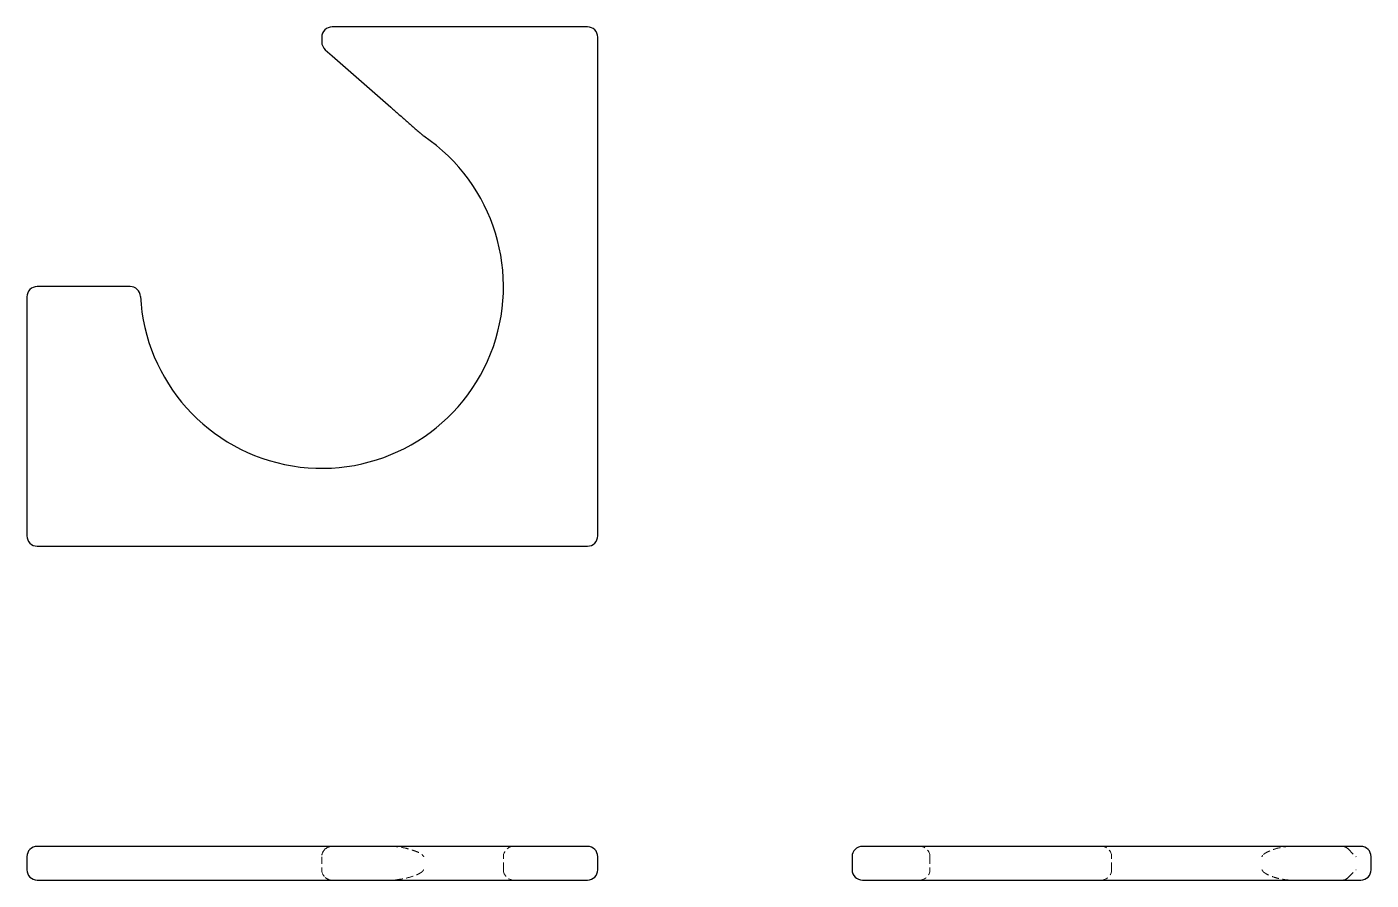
# Model space of a CAD drawing. Header units: millimetres. Extents: x 33 to 268, y 54 to 203.
import ezdxf

# ---------------------------------------------------------------- set-up
doc = ezdxf.new("R2010")
doc.units = ezdxf.units.MM
doc.linetypes.add('HIDDEN', pattern=[1.905, 1.27, -0.635])

msp = doc.modelspace()

# ---------------------------------------------------------------- linework, layer by layer
at = {"color": 7, "linetype": 'Continuous', "lineweight": 25}
for p, q in [((131.18, 203.45), (86.47, 203.45)), ((84.66, 201.64), (84.66, 200.81)), ((133, 114.36), (133, 201.64)), ((85.27, 199.44), (86.47, 198.39)), ((86.47, 198.39), (96.72, 189.4)), ((51.07, 158), (34.82, 158)), ((33, 156.18), (33, 114.36)), ((34.82, 112.55), (131.18, 112.55)), ((131.18, 59.99), (34.82, 59.99)), ((266.64, 59.99), (179.36, 59.99)), ((33, 58.17), (33, 55.9)), ((133, 55.9), (133, 58.17)), ((177.55, 58.17), (177.55, 55.9)), ((268.45, 55.9), (268.45, 58.17)), ((34.82, 54.08), (131.18, 54.08)), ((179.36, 54.08), (266.64, 54.08))]:
    msp.add_line(p, q, dxfattribs=at)
at = {"color": 7, "linetype": 'HIDDEN', "lineweight": 18}
for p, q in [((264.44, 59.54), (265.81, 58.17)), ((84.66, 58.17), (84.66, 55.9)), ((116.47, 55.9), (116.47, 58.17)), ((191.18, 58.17), (191.18, 55.9)), ((223, 55.9), (223, 58.17)), ((264.44, 54.53), (265.81, 55.9))]:
    msp.add_line(p, q, dxfattribs=at)
at = {"color": 7, "linetype": 'Continuous', "lineweight": 25}
for centre, radius, start, end in [((86.47, 201.64), 1.82, 90, 180), ((131.18, 201.64), 1.82, 0, 90), ((86.47, 200.81), 1.82, 180, 228.7309), ((84.66, 158), 31.82, 183.0986, 55.848), ((34.82, 156.18), 1.82, 90, 180), ((51.07, 156.18), 1.82, 3.0986, 90), ((34.82, 114.36), 1.82, 180, 270), ((131.18, 114.36), 1.82, 270, 0), ((34.82, 58.17), 1.82, 90, 180), ((131.18, 58.17), 1.82, 0, 90), ((179.36, 58.17), 1.82, 90, 180), ((266.64, 58.17), 1.82, 0, 90), ((34.82, 55.9), 1.82, 180, 270), ((131.18, 55.9), 1.82, 270, 0), ((179.36, 55.9), 1.82, 180, 270), ((266.64, 55.9), 1.82, 270, 0)]:
    msp.add_arc(centre, radius, start, end, dxfattribs=at)
at = {"color": 7, "linetype": 'HIDDEN', "lineweight": 18}
for centre, start, end in [((86.47, 58.17), 131.2691, 180), ((86.47, 58.17), 90, 131.2691), ((118.29, 58.17), 90, 180), ((189.36, 58.17), 0, 90), ((221.18, 58.17), 0, 90), ((86.47, 55.9), 180, 228.7309), ((86.47, 55.9), 228.7309, 270), ((118.29, 55.9), 180, 270), ((189.36, 55.9), 270, 0), ((221.18, 55.9), 270, 0)]:
    msp.add_arc(centre, 1.82, start, end, dxfattribs=at)
for centre, start_param, end_param in [((263.39, 58.17), 5.562904, 6.283185), ((263.39, 55.9), 3.141593, 3.861874)]:
    msp.add_ellipse(centre, major_axis=(0, 1.82), ratio=0.877565, start_param=start_param, end_param=end_param, dxfattribs=at)
at = {"color": 7, "linetype": 'Continuous', "lineweight": 25}
msp.add_open_spline([(96.72, 189.4), (97.21, 188.97), (97.69, 188.55), (98.65, 187.71), (99.13, 187.29), (100.08, 186.45), (100.55, 186.04), (101.25, 185.43), (101.48, 185.22), (101.82, 184.93), (101.93, 184.83), (102.09, 184.69), (102.15, 184.64), (102.25, 184.55), (102.3, 184.51), (102.34, 184.47)], degree=3, knots=[0, 0, 0, 0, 0.25, 0.25, 0.5, 0.5, 0.75, 0.75, 0.875, 0.875, 0.9375, 0.9375, 0.96875, 0.96875, 1, 1, 1, 1], dxfattribs=at)
msp.add_open_spline([(102.52, 184.33), (102.46, 184.37), (102.4, 184.42), (102.34, 184.47)], degree=3, dxfattribs=at)
at = {"color": 7, "linetype": 'HIDDEN', "lineweight": 18}
for points, knots in [([(96.72, 59.99), (97.21, 59.99), (97.69, 59.95), (98.65, 59.81), (99.13, 59.72), (100.08, 59.48), (100.55, 59.34), (101.25, 59.07), (101.48, 58.98), (101.82, 58.8), (101.93, 58.74), (102.09, 58.63), (102.15, 58.6), (102.25, 58.51), (102.3, 58.46), (102.34, 58.4)], [0, 0, 0, 0, 0.25, 0.25, 0.5, 0.5, 0.75, 0.75, 0.875, 0.875, 0.9375, 0.9375, 0.96875, 0.96875, 1, 1, 1, 1]), ([(254.4, 59.99), (253.97, 59.99), (253.55, 59.95), (252.71, 59.81), (252.29, 59.72), (251.45, 59.48), (251.04, 59.34), (250.43, 59.07), (250.22, 58.98), (249.93, 58.8), (249.83, 58.74), (249.69, 58.63), (249.64, 58.6), (249.55, 58.51), (249.51, 58.46), (249.47, 58.4)], [0, 0, 0, 0, 0.25, 0.25, 0.5, 0.5, 0.75, 0.75, 0.875, 0.875, 0.9375, 0.9375, 0.96875, 0.96875, 1, 1, 1, 1]), ([(102.34, 55.67), (102.3, 55.61), (102.25, 55.56), (102.14, 55.47), (102.09, 55.44), (101.93, 55.33), (101.82, 55.27), (101.48, 55.09), (101.25, 55), (100.55, 54.73), (100.08, 54.59), (99.13, 54.35), (98.65, 54.26), (97.69, 54.12), (97.21, 54.08), (96.72, 54.08)], [0, 0, 0, 0, 0.03125, 0.03125, 0.0625, 0.0625, 0.125, 0.125, 0.25, 0.25, 0.5, 0.5, 0.75, 0.75, 1, 1, 1, 1]), ([(249.47, 55.67), (249.51, 55.61), (249.55, 55.56), (249.64, 55.47), (249.69, 55.44), (249.83, 55.33), (249.93, 55.27), (250.23, 55.09), (250.43, 55), (251.04, 54.73), (251.45, 54.59), (252.29, 54.35), (252.71, 54.26), (253.55, 54.12), (253.97, 54.08), (254.4, 54.08)], [0, 0, 0, 0, 0.03125, 0.03125, 0.0625, 0.0625, 0.125, 0.125, 0.25, 0.25, 0.5, 0.5, 0.75, 0.75, 1, 1, 1, 1])]:
    msp.add_open_spline(points, degree=3, knots=knots, dxfattribs=at)
for points in [[(102.52, 58.17), (102.46, 58.25), (102.4, 58.33), (102.34, 58.4)], [(249.33, 58.17), (249.37, 58.25), (249.42, 58.33), (249.47, 58.4)], [(102.52, 55.9), (102.46, 55.82), (102.4, 55.74), (102.34, 55.67)], [(249.33, 55.9), (249.37, 55.82), (249.42, 55.74), (249.47, 55.67)]]:
    msp.add_open_spline(points, degree=3, dxfattribs=at)

doc.saveas('drawing.dxf')
